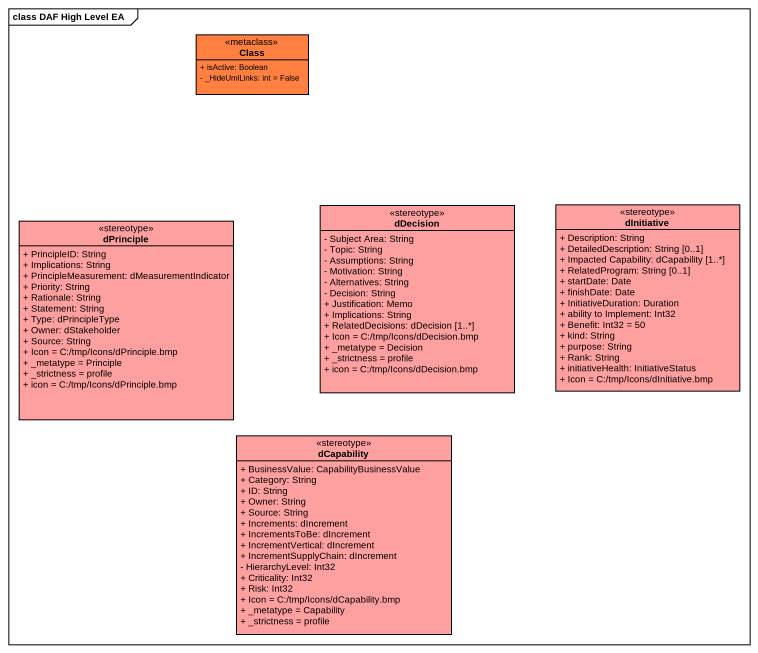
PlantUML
@startuml
mainframe class DAF High Level EA
hide circle
hide empty members
skinparam classAttributeIconSize 0
class "Class" as Class_ <<metaclass>> #FF8040 {
  + isActive: Boolean
  - _HideUmlLinks: int = False
}
class dDecision <<stereotype>> #FFA0A0 {
  - Subject Area: String
  - Topic: String
  - Assumptions: String
  - Motivation: String
  - Alternatives: String
  - Decision: String
  + Justification: Memo
  + Implications: String
  + RelatedDecisions: dDecision [1..*]
  + Icon = C:/tmp/Icons/dDecision.bmp
  + _metatype = Decision
  + _strictness = profile
  + icon = C:/tmp/Icons/dDecision.bmp
}
class dInitiative <<stereotype>> #FFA0A0 {
  + Description: String
  + DetailedDescription: String [0..1]
  + Impacted Capability: dCapability [1..*]
  + RelatedProgram: String [0..1]
  + startDate: Date
  + finishDate: Date
  + InitiativeDuration: Duration
  + ability to Implement: Int32
  + Benefit: Int32 = 50
  + kind: String
  + purpose: String
  + Rank: String
  + initiativeHealth: InitiativeStatus
  + Icon = C:/tmp/Icons/dInitiative.bmp
}
class dPrinciple <<stereotype>> #FFA0A0 {
  + PrincipleID: String
  + Implications: String
  + PrincipleMeasurement: dMeasurementIndicator
  + Priority: String
  + Rationale: String
  + Statement: String
  + Type: dPrincipleType
  + Owner: dStakeholder
  + Source: String
  + Icon = C:/tmp/Icons/dPrinciple.bmp
  + _metatype = Principle
  + _strictness = profile
  + icon = C:/tmp/Icons/dPrinciple.bmp
}
class dCapability <<stereotype>> #FFA0A0 {
  + BusinessValue: CapabilityBusinessValue
  + Category: String
  + ID: String
  + Owner: String
  + Source: String
  + Increments: dIncrement
  + IncrementsToBe: dIncrement
  + IncrementVertical: dIncrement
  + IncrementSupplyChain: dIncrement
  - HierarchyLevel: Int32
  + Criticality: Int32
  + Risk: Int32
  + Icon = C:/tmp/Icons/dCapability.bmp
  + _metatype = Capability
  + _strictness = profile
}
@enduml
